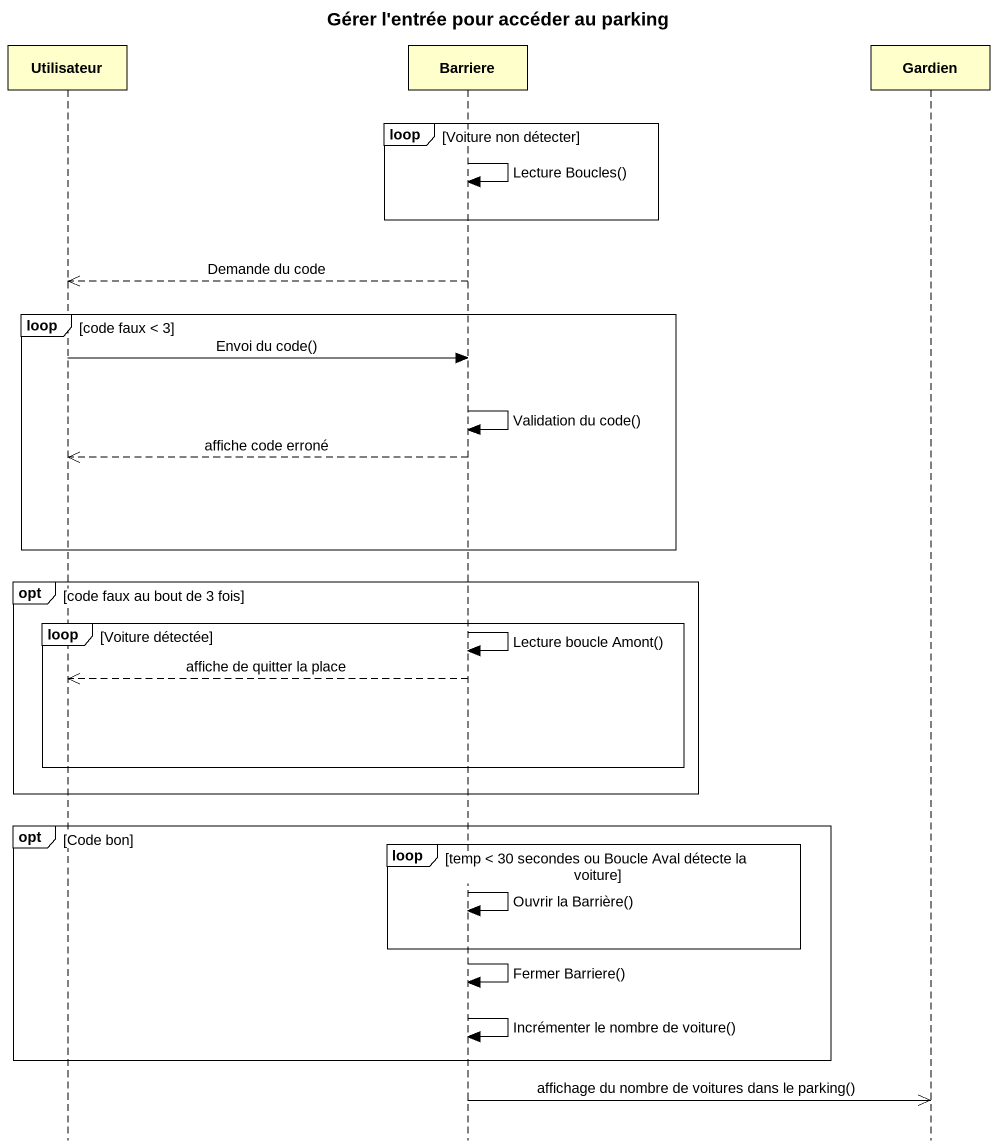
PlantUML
@startuml
title Gérer l'entrée pour accéder au parking
hide footbox
participant Utilisateur
participant Barriere
participant Gardien

loop Voiture non détecter
  Barriere -> Barriere : Lecture Boucles()
end
Barriere -->> Utilisateur : Demande du code
loop code faux < 3
  Utilisateur -> Barriere : Envoi du code()
  Barriere -> Barriere : Validation du code()
  Barriere -->> Utilisateur : affiche code erroné
end
opt code faux au bout de 3 fois
  loop Voiture détectée
    Barriere -> Barriere : Lecture boucle Amont()
    Barriere -->> Utilisateur : affiche de quitter la place
  end
end
opt Code bon
  loop temp < 30 secondes ou Boucle Aval détecte la voiture
    Barriere -> Barriere : Ouvrir la Barrière()
  end
  Barriere -> Barriere : Fermer Barriere()
  Barriere -> Barriere : Incrémenter le nombre de voiture()
end
Barriere ->> Gardien : affichage du nombre de voitures dans le parking()
@enduml
